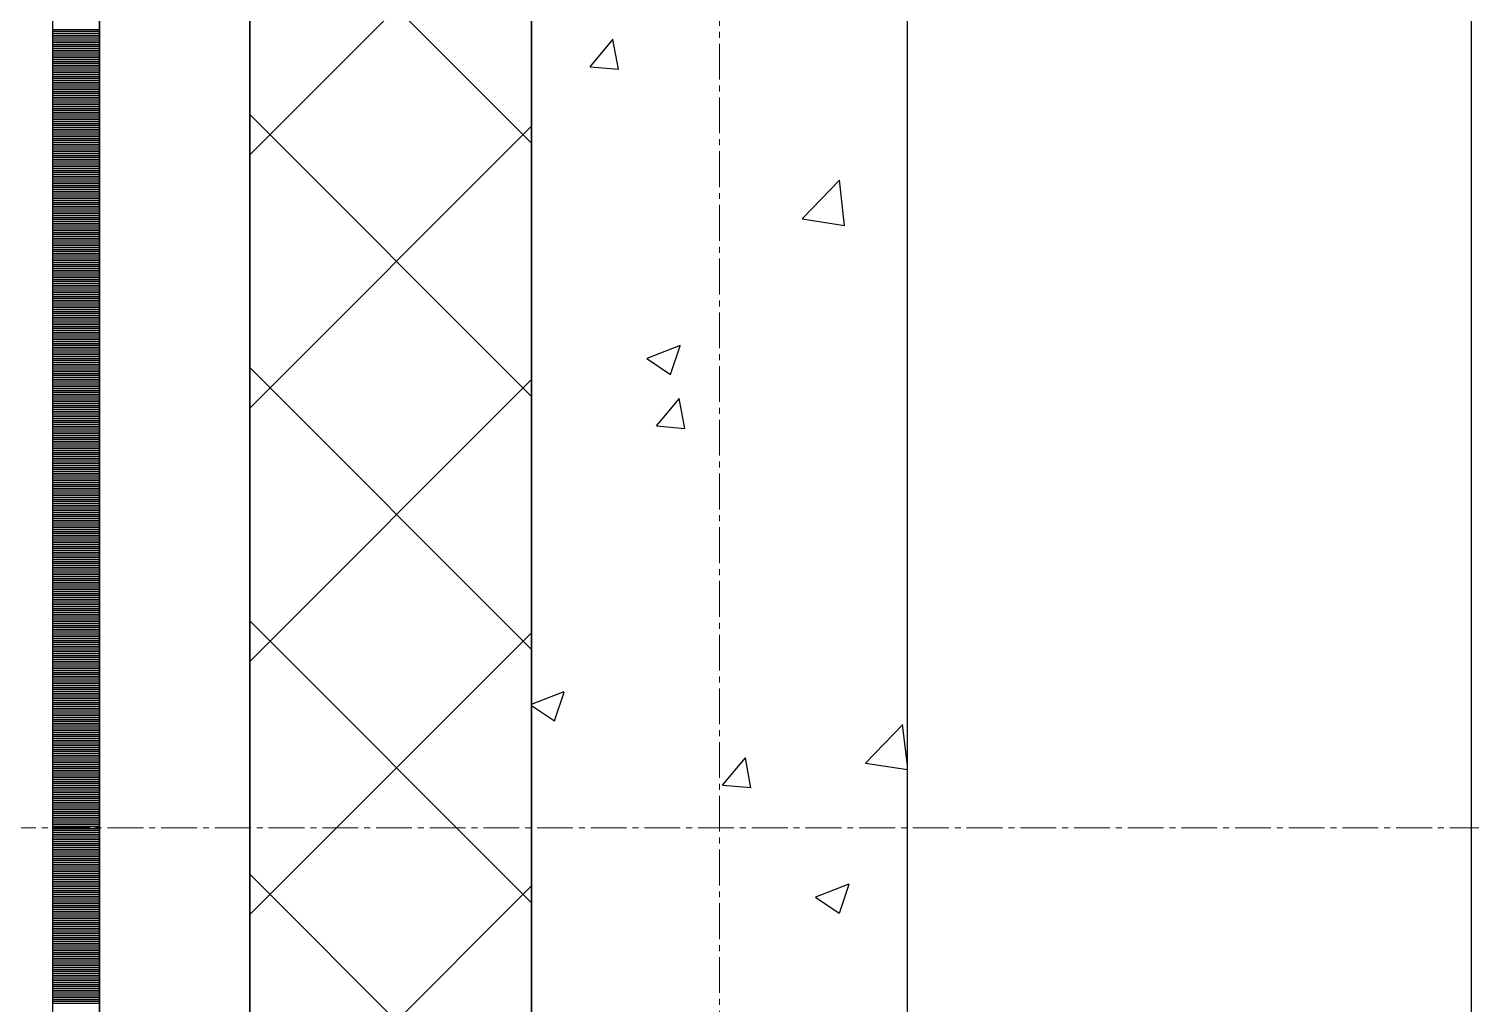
# Model space of a CAD drawing. Header units: millimetres. Extents: x 538266 to 1167394, y 114608 to 637157.
# Drawn here: x 1046066 to 1046834, y 571675 to 572194 of the extents above; entities that cross this region are included whole.
import ezdxf

# ---------------------------------------------------------------- set-up
doc = ezdxf.new("R2010")
doc.units = ezdxf.units.MM
doc.linetypes.add('CENTER2', pattern=[28.575, 19.05, -3.175, 3.175, -3.175])
doc.linetypes.add('DASHED', pattern=[19.05, 12.7, -6.35])
for name, color, linetype, lineweight in [('0) шт стен 3 эт', 150, 'Continuous', 60), ('АР_Стены ПЕНОблок', 52, 'Continuous', 20), ('АР_Тонкая', 254, 'Continuous', 5), ('АР_Утеплитель', 31, 'Continuous', 0), ('АР_Штриховка', 8, 'Continuous', 0)]:
    doc.layers.add(name, color=color, linetype=linetype, lineweight=lineweight)
doc.layers.add('АР_Делит', color=120, linetype='Continuous', lineweight=0, plot=False)
doc.layers.add('КР_Балки-0.5', color=60, linetype='Continuous', lineweight=50, plot=False)
doc.layers.add('РД_Оси_100', color=7, linetype='Continuous', lineweight=0, true_color=0x525252)

# ---------------------------------------------------------------- blocks, each defined once
blk = doc.blocks.new('СОШ_2200_АР_ОСИ_М100_28.05.24')
at = {"layer": 'АР_Делит', "color": 251, "linetype": 'DASHED', "true_color": 0x636466}
blk.add_lwpolyline([(114955, 135155), (114955, -355), (93595.036, -355), (93595.036, 13855), (94145, 13855), (94145, 68320), (66055, 68320), (66055, 13857.73), (83455, 13857.73), (83455, -355), (45245, -355), (45245, 13145), (44695, 13145), (44695, 26755), (45245, 26755), (45245, 68320), (20455, 68320), (20455, 26755), (27955, 26755), (27955, 13145), (-355, 13145), (-355, 100855)], dxfattribs=at)
at = {"layer": 'РД_Оси_100', "color": 251, "linetype": 'CENTER2', "true_color": 0x636466}
for p, q in [((0, -6155), (0, 139938.679)), ((-5954.958, 75000), (119910, 75000))]:
    blk.add_line(p, q, dxfattribs=at)
blk = doc.blocks.new('3_этаж1')
at = {"layer": 'АР_Стены ПЕНОблок', "color": 18, "linetype": 'Continuous', "lineweight": 25, "true_color": 0x000000}
for p, q in [((684283.57, 587568.74), (684283.57, 511368.74)), ((684483.57, 511368.74), (684483.57, 587568.74))]:
    blk.add_line(p, q, dxfattribs=at)
at = {"layer": 'АР_Тонкая', "color": 18, "linetype": 'Continuous', "lineweight": 25, "true_color": 0x000000}
for p, q in [((684028.57, 587568.74), (684028.57, 511368.74)), ((684053.57, 587568.74), (684053.57, 511368.74)), ((684053.57, 511368.74), (684053.57, 587568.74)), ((684133.57, 511368.74), (684133.57, 587568.74))]:
    blk.add_line(p, q, dxfattribs=at)
at = {"layer": 'АР_Утеплитель', "color": 18, "linetype": 'Continuous', "lineweight": 25, "true_color": 0x000000}
for p, q in [((684133.57, 587568.74), (684133.57, 511368.74)), ((684283.57, 511368.74), (684283.57, 587568.74))]:
    blk.add_line(p, q, dxfattribs=at)
at = {"layer": 'АР_Штриховка', "color": 18, "linetype": 'Continuous', "lineweight": 25, "true_color": 0x000000}
for p, q in [((684283.57, 572132.99), (684133.57, 572282.99)), ((684133.57, 572126.7), (684283.57, 572276.7)), ((684028.57, 572193.49), (684053.57, 572193.49)), ((684028.57, 572192.49), (684053.57, 572192.49)), ((684028.57, 572191.49), (684053.57, 572191.49)), ((684028.57, 572190.49), (684053.57, 572190.49)), ((684028.57, 572189.49), (684053.57, 572189.49)), ((684028.57, 572188.49), (684053.57, 572188.49)), ((684028.57, 572187.49), (684053.57, 572187.49)), ((684028.57, 572186.49), (684053.57, 572186.49)), ((684028.57, 572185.49), (684053.57, 572185.49)), ((684314.72, 572173.62), (684326.96, 572188.21)), ((684329.79, 572172.26), (684326.85, 572188.18)), ((684028.57, 572184.49), (684053.57, 572184.49)), ((684028.57, 572183.49), (684053.57, 572183.49)), ((684028.57, 572182.49), (684053.57, 572182.49)), ((684028.57, 572181.49), (684053.57, 572181.49)), ((684028.57, 572180.49), (684053.57, 572180.49)), ((684028.57, 572179.49), (684053.57, 572179.49)), ((684028.57, 572178.49), (684053.57, 572178.49)), ((684028.57, 572177.49), (684053.57, 572177.49)), ((684028.57, 572176.49), (684053.57, 572176.49)), ((684028.57, 572175.49), (684053.57, 572175.49)), ((684028.57, 572174.49), (684053.57, 572174.49)), ((684028.57, 572173.49), (684053.57, 572173.49)), ((684028.57, 572172.49), (684053.57, 572172.49)), ((684028.57, 572171.49), (684053.57, 572171.49)), ((684028.57, 572170.49), (684053.57, 572170.49)), ((684314.72, 572173.61), (684329.9, 572172.28)), ((684028.57, 572169.49), (684053.57, 572169.49)), ((684028.57, 572168.49), (684053.57, 572168.49)), ((684028.57, 572167.49), (684053.57, 572167.49)), ((684028.57, 572166.49), (684053.57, 572166.49)), ((684028.57, 572165.49), (684053.57, 572165.49)), ((684028.57, 572164.49), (684053.57, 572164.49)), ((684028.57, 572163.49), (684053.57, 572163.49)), ((684028.57, 572162.49), (684053.57, 572162.49)), ((684028.57, 572161.49), (684053.57, 572161.49)), ((684028.57, 572160.49), (684053.57, 572160.49)), ((684028.57, 572159.49), (684053.57, 572159.49)), ((684028.57, 572158.49), (684053.57, 572158.49)), ((684028.57, 572157.49), (684053.57, 572157.49)), ((684028.57, 572156.49), (684053.57, 572156.49)), ((684028.57, 572155.49), (684053.57, 572155.49)), ((684028.57, 572154.49), (684053.57, 572154.49)), ((684028.57, 572153.49), (684053.57, 572153.49)), ((684028.57, 572152.49), (684053.57, 572152.49)), ((684028.57, 572151.49), (684053.57, 572151.49)), ((684028.57, 572150.49), (684053.57, 572150.49)), ((684028.57, 572149.49), (684053.57, 572149.49)), ((684028.57, 572148.49), (684053.57, 572148.49)), ((684028.57, 572147.49), (684053.57, 572147.49)), ((684283.57, 571998.28), (684133.57, 572148.28)), ((684028.57, 572146.49), (684053.57, 572146.49)), ((684028.57, 572145.49), (684053.57, 572145.49)), ((684028.57, 572144.49), (684053.57, 572144.49)), ((684028.57, 572143.49), (684053.57, 572143.49)), ((684028.57, 572142.49), (684053.57, 572142.49)), ((684028.57, 572141.49), (684053.57, 572141.49)), ((684028.57, 572140.49), (684053.57, 572140.49)), ((684028.57, 572139.49), (684053.57, 572139.49)), ((684133.57, 571992), (684283.57, 572142)), ((684028.57, 572138.49), (684053.57, 572138.49)), ((684028.57, 572137.49), (684053.57, 572137.49)), ((684028.57, 572136.49), (684053.57, 572136.49)), ((684028.57, 572135.49), (684053.57, 572135.49)), ((684028.57, 572134.49), (684053.57, 572134.49)), ((684028.57, 572133.49), (684053.57, 572133.49)), ((684028.57, 572132.49), (684053.57, 572132.49)), ((684028.57, 572131.49), (684053.57, 572131.49)), ((684028.57, 572130.49), (684053.57, 572130.49)), ((684028.57, 572129.49), (684053.57, 572129.49)), ((684028.57, 572128.49), (684053.57, 572128.49)), ((684028.57, 572127.49), (684053.57, 572127.49)), ((684028.57, 572126.49), (684053.57, 572126.49)), ((684028.57, 572125.49), (684053.57, 572125.49)), ((684028.57, 572124.49), (684053.57, 572124.49)), ((684028.57, 572123.49), (684053.57, 572123.49)), ((684028.57, 572122.49), (684053.57, 572122.49)), ((684028.57, 572121.49), (684053.57, 572121.49)), ((684028.57, 572120.49), (684053.57, 572120.49)), ((684028.57, 572119.49), (684053.57, 572119.49)), ((684028.57, 572118.49), (684053.57, 572118.49)), ((684028.57, 572117.49), (684053.57, 572117.49)), ((684028.57, 572116.49), (684053.57, 572116.49)), ((684028.57, 572115.49), (684053.57, 572115.49)), ((684028.57, 572114.49), (684053.57, 572114.49)), ((684028.57, 572113.49), (684053.57, 572113.49)), ((684028.57, 572112.49), (684053.57, 572112.49)), ((684028.57, 572111.49), (684053.57, 572111.49)), ((684028.57, 572110.49), (684053.57, 572110.49)), ((684028.57, 572109.49), (684053.57, 572109.49)), ((684427.57, 572092.65), (684447.36, 572113.27)), ((684450.15, 572089.15), (684447.35, 572113.27)), ((684028.57, 572108.49), (684053.57, 572108.49)), ((684028.57, 572107.49), (684053.57, 572107.49)), ((684028.57, 572106.49), (684053.57, 572106.49)), ((684028.57, 572105.49), (684053.57, 572105.49)), ((684028.57, 572104.49), (684053.57, 572104.49)), ((684028.57, 572103.49), (684053.57, 572103.49)), ((684028.57, 572102.49), (684053.57, 572102.49)), ((684028.57, 572101.49), (684053.57, 572101.49)), ((684028.57, 572100.49), (684053.57, 572100.49)), ((684028.57, 572099.49), (684053.57, 572099.49)), ((684028.57, 572098.49), (684053.57, 572098.49)), ((684028.57, 572097.49), (684053.57, 572097.49)), ((684028.57, 572096.49), (684053.57, 572096.49)), ((684028.57, 572095.49), (684053.57, 572095.49)), ((684028.57, 572094.49), (684053.57, 572094.49)), ((684028.57, 572093.49), (684053.57, 572093.49)), ((684028.57, 572092.49), (684053.57, 572092.49)), ((684028.57, 572091.49), (684053.57, 572091.49)), ((684028.57, 572090.49), (684053.57, 572090.49)), ((684028.57, 572089.49), (684053.57, 572089.49)), ((684028.57, 572088.49), (684053.57, 572088.49)), ((684028.57, 572087.49), (684053.57, 572087.49)), ((684028.57, 572086.49), (684053.57, 572086.49)), ((684427.57, 572092.67), (684450.16, 572089.17)), ((684028.57, 572085.49), (684053.57, 572085.49)), ((684028.57, 572084.49), (684053.57, 572084.49)), ((684028.57, 572083.49), (684053.57, 572083.49)), ((684028.57, 572082.49), (684053.57, 572082.49)), ((684028.57, 572081.49), (684053.57, 572081.49)), ((684028.57, 572080.49), (684053.57, 572080.49)), ((684028.57, 572079.49), (684053.57, 572079.49)), ((684028.57, 572078.49), (684053.57, 572078.49)), ((684028.57, 572077.49), (684053.57, 572077.49)), ((684028.57, 572076.49), (684053.57, 572076.49)), ((684028.57, 572075.49), (684053.57, 572075.49)), ((684028.57, 572074.49), (684053.57, 572074.49)), ((684028.57, 572073.49), (684053.57, 572073.49)), ((684028.57, 572072.49), (684053.57, 572072.49)), ((684028.57, 572071.49), (684053.57, 572071.49)), ((684028.57, 572070.49), (684053.57, 572070.49)), ((684028.57, 572069.49), (684053.57, 572069.49)), ((684028.57, 572068.49), (684053.57, 572068.49)), ((684028.57, 572067.49), (684053.57, 572067.49)), ((684028.57, 572066.49), (684053.57, 572066.49)), ((684028.57, 572065.49), (684053.57, 572065.49)), ((684028.57, 572064.49), (684053.57, 572064.49)), ((684028.57, 572063.49), (684053.57, 572063.49)), ((684028.57, 572062.49), (684053.57, 572062.49)), ((684028.57, 572061.49), (684053.57, 572061.49)), ((684028.57, 572060.49), (684053.57, 572060.49)), ((684028.57, 572059.49), (684053.57, 572059.49)), ((684028.57, 572058.49), (684053.57, 572058.49)), ((684028.57, 572057.49), (684053.57, 572057.49)), ((684028.57, 572056.49), (684053.57, 572056.49)), ((684028.57, 572055.49), (684053.57, 572055.49)), ((684028.57, 572054.49), (684053.57, 572054.49)), ((684028.57, 572053.49), (684053.57, 572053.49)), ((684028.57, 572052.49), (684053.57, 572052.49)), ((684028.57, 572051.49), (684053.57, 572051.49)), ((684028.57, 572050.49), (684053.57, 572050.49)), ((684028.57, 572049.49), (684053.57, 572049.49)), ((684028.57, 572048.49), (684053.57, 572048.49)), ((684028.57, 572047.49), (684053.57, 572047.49)), ((684028.57, 572046.49), (684053.57, 572046.49)), ((684028.57, 572045.49), (684053.57, 572045.49)), ((684028.57, 572044.49), (684053.57, 572044.49)), ((684028.57, 572043.49), (684053.57, 572043.49)), ((684028.57, 572042.49), (684053.57, 572042.49)), ((684028.57, 572041.49), (684053.57, 572041.49)), ((684028.57, 572040.49), (684053.57, 572040.49)), ((684028.57, 572039.49), (684053.57, 572039.49)), ((684028.57, 572038.49), (684053.57, 572038.49)), ((684028.57, 572037.49), (684053.57, 572037.49)), ((684028.57, 572036.49), (684053.57, 572036.49)), ((684028.57, 572035.49), (684053.57, 572035.49)), ((684028.57, 572034.49), (684053.57, 572034.49)), ((684028.57, 572033.49), (684053.57, 572033.49)), ((684028.57, 572032.49), (684053.57, 572032.49)), ((684028.57, 572031.49), (684053.57, 572031.49)), ((684028.57, 572030.49), (684053.57, 572030.49)), ((684028.57, 572029.49), (684053.57, 572029.49)), ((684028.57, 572028.49), (684053.57, 572028.49)), ((684028.57, 572027.49), (684053.57, 572027.49)), ((684028.57, 572026.49), (684053.57, 572026.49)), ((684028.57, 572025.49), (684053.57, 572025.49)), ((684028.57, 572024.49), (684053.57, 572024.49)), ((684344.97, 572018.61), (684362.76, 572025.44)), ((684357.52, 572009.87), (684362.67, 572025.22)), ((684028.57, 572023.49), (684053.57, 572023.49)), ((684028.57, 572022.49), (684053.57, 572022.49)), ((684028.57, 572021.49), (684053.57, 572021.49)), ((684028.57, 572020.49), (684053.57, 572020.49)), ((684028.57, 572019.49), (684053.57, 572019.49)), ((684028.57, 572018.49), (684053.57, 572018.49)), ((684028.57, 572017.49), (684053.57, 572017.49)), ((684028.57, 572016.49), (684053.57, 572016.49)), ((684344.88, 572018.4), (684357.51, 572009.88)), ((684028.57, 572015.49), (684053.57, 572015.49)), ((684028.57, 572014.49), (684053.57, 572014.49)), ((684028.57, 572013.49), (684053.57, 572013.49)), ((684028.57, 572012.49), (684053.57, 572012.49)), ((684028.57, 572011.49), (684053.57, 572011.49)), ((684028.57, 572010.49), (684053.57, 572010.49)), ((684028.57, 572009.49), (684053.57, 572009.49)), ((684283.57, 571863.58), (684133.57, 572013.58)), ((684028.57, 572008.49), (684053.57, 572008.49)), ((684028.57, 572007.49), (684053.57, 572007.49)), ((684028.57, 572006.49), (684053.57, 572006.49)), ((684028.57, 572005.49), (684053.57, 572005.49)), ((684028.57, 572004.49), (684053.57, 572004.49)), ((684028.57, 572003.49), (684053.57, 572003.49)), ((684028.57, 572002.49), (684053.57, 572002.49)), ((684028.57, 572001.49), (684053.57, 572001.49)), ((684133.57, 571857.29), (684283.57, 572007.29)), ((684028.57, 572000.49), (684053.57, 572000.49)), ((684028.57, 571999.49), (684053.57, 571999.49)), ((684028.57, 571998.49), (684053.57, 571998.49)), ((684028.57, 571997.49), (684053.57, 571997.49)), ((684028.57, 571996.49), (684053.57, 571996.49)), ((684028.57, 571995.49), (684053.57, 571995.49)), ((684028.57, 571994.49), (684053.57, 571994.49)), ((684028.57, 571993.49), (684053.57, 571993.49)), ((684349.96, 571982.56), (684362.2, 571997.15)), ((684365.03, 571981.2), (684362.1, 571997.12)), ((684028.57, 571992.49), (684053.57, 571992.49)), ((684028.57, 571991.49), (684053.57, 571991.49)), ((684028.57, 571990.49), (684053.57, 571990.49)), ((684028.57, 571989.49), (684053.57, 571989.49)), ((684028.57, 571988.49), (684053.57, 571988.49)), ((684028.57, 571987.49), (684053.57, 571987.49)), ((684028.57, 571986.49), (684053.57, 571986.49)), ((684028.57, 571985.49), (684053.57, 571985.49)), ((684028.57, 571984.49), (684053.57, 571984.49)), ((684028.57, 571983.49), (684053.57, 571983.49)), ((684028.57, 571982.49), (684053.57, 571982.49)), ((684028.57, 571981.49), (684053.57, 571981.49)), ((684028.57, 571980.49), (684053.57, 571980.49)), ((684028.57, 571979.49), (684053.57, 571979.49)), ((684028.57, 571978.49), (684053.57, 571978.49)), ((684349.96, 571982.55), (684365.14, 571981.22)), ((684028.57, 571977.49), (684053.57, 571977.49)), ((684028.57, 571976.49), (684053.57, 571976.49)), ((684028.57, 571975.49), (684053.57, 571975.49)), ((684028.57, 571974.49), (684053.57, 571974.49)), ((684028.57, 571973.49), (684053.57, 571973.49)), ((684028.57, 571972.49), (684053.57, 571972.49)), ((684028.57, 571971.49), (684053.57, 571971.49)), ((684028.57, 571970.49), (684053.57, 571970.49)), ((684028.57, 571969.49), (684053.57, 571969.49)), ((684028.57, 571968.49), (684053.57, 571968.49)), ((684028.57, 571967.49), (684053.57, 571967.49)), ((684028.57, 571966.49), (684053.57, 571966.49)), ((684028.57, 571965.49), (684053.57, 571965.49)), ((684028.57, 571964.49), (684053.57, 571964.49)), ((684028.57, 571963.49), (684053.57, 571963.49)), ((684028.57, 571962.49), (684053.57, 571962.49)), ((684028.57, 571961.49), (684053.57, 571961.49)), ((684028.57, 571960.49), (684053.57, 571960.49)), ((684028.57, 571959.49), (684053.57, 571959.49)), ((684028.57, 571958.49), (684053.57, 571958.49)), ((684028.57, 571957.49), (684053.57, 571957.49)), ((684028.57, 571956.49), (684053.57, 571956.49)), ((684028.57, 571955.49), (684053.57, 571955.49)), ((684028.57, 571954.49), (684053.57, 571954.49)), ((684028.57, 571953.49), (684053.57, 571953.49)), ((684028.57, 571952.49), (684053.57, 571952.49)), ((684028.57, 571951.49), (684053.57, 571951.49)), ((684028.57, 571950.49), (684053.57, 571950.49)), ((684028.57, 571949.49), (684053.57, 571949.49)), ((684028.57, 571948.49), (684053.57, 571948.49)), ((684028.57, 571947.49), (684053.57, 571947.49)), ((684028.57, 571946.49), (684053.57, 571946.49)), ((684028.57, 571945.49), (684053.57, 571945.49)), ((684028.57, 571944.49), (684053.57, 571944.49)), ((684028.57, 571943.49), (684053.57, 571943.49)), ((684028.57, 571942.49), (684053.57, 571942.49)), ((684028.57, 571941.49), (684053.57, 571941.49)), ((684028.57, 571940.49), (684053.57, 571940.49)), ((684028.57, 571939.49), (684053.57, 571939.49)), ((684028.57, 571938.49), (684053.57, 571938.49)), ((684028.57, 571937.49), (684053.57, 571937.49)), ((684028.57, 571936.49), (684053.57, 571936.49)), ((684028.57, 571935.49), (684053.57, 571935.49)), ((684028.57, 571934.49), (684053.57, 571934.49)), ((684028.57, 571933.49), (684053.57, 571933.49)), ((684028.57, 571932.49), (684053.57, 571932.49)), ((684028.57, 571931.49), (684053.57, 571931.49)), ((684028.57, 571930.49), (684053.57, 571930.49)), ((684028.57, 571929.49), (684053.57, 571929.49)), ((684028.57, 571928.49), (684053.57, 571928.49)), ((684028.57, 571927.49), (684053.57, 571927.49)), ((684028.57, 571926.49), (684053.57, 571926.49)), ((684028.57, 571925.49), (684053.57, 571925.49)), ((684028.57, 571924.49), (684053.57, 571924.49)), ((684028.57, 571923.49), (684053.57, 571923.49)), ((684028.57, 571922.49), (684053.57, 571922.49)), ((684028.57, 571921.49), (684053.57, 571921.49)), ((684028.57, 571920.49), (684053.57, 571920.49)), ((684028.57, 571919.49), (684053.57, 571919.49)), ((684028.57, 571918.49), (684053.57, 571918.49)), ((684028.57, 571917.49), (684053.57, 571917.49)), ((684028.57, 571916.49), (684053.57, 571916.49)), ((684028.57, 571915.49), (684053.57, 571915.49)), ((684028.57, 571914.49), (684053.57, 571914.49)), ((684028.57, 571913.49), (684053.57, 571913.49)), ((684028.57, 571912.49), (684053.57, 571912.49)), ((684028.57, 571911.49), (684053.57, 571911.49)), ((684028.57, 571910.49), (684053.57, 571910.49)), ((684028.57, 571909.49), (684053.57, 571909.49)), ((684028.57, 571908.49), (684053.57, 571908.49)), ((684028.57, 571907.49), (684053.57, 571907.49)), ((684028.57, 571906.49), (684053.57, 571906.49)), ((684028.57, 571905.49), (684053.57, 571905.49)), ((684028.57, 571904.49), (684053.57, 571904.49)), ((684028.57, 571903.49), (684053.57, 571903.49)), ((684028.57, 571902.49), (684053.57, 571902.49)), ((684028.57, 571901.49), (684053.57, 571901.49)), ((684028.57, 571900.49), (684053.57, 571900.49)), ((684028.57, 571899.49), (684053.57, 571899.49)), ((684028.57, 571898.49), (684053.57, 571898.49)), ((684028.57, 571897.49), (684053.57, 571897.49)), ((684028.57, 571896.49), (684053.57, 571896.49)), ((684028.57, 571895.49), (684053.57, 571895.49)), ((684028.57, 571894.49), (684053.57, 571894.49)), ((684028.57, 571893.49), (684053.57, 571893.49)), ((684028.57, 571892.49), (684053.57, 571892.49)), ((684028.57, 571891.49), (684053.57, 571891.49)), ((684028.57, 571890.49), (684053.57, 571890.49)), ((684028.57, 571889.49), (684053.57, 571889.49)), ((684028.57, 571888.49), (684053.57, 571888.49)), ((684028.57, 571887.49), (684053.57, 571887.49)), ((684028.57, 571886.49), (684053.57, 571886.49)), ((684028.57, 571885.49), (684053.57, 571885.49)), ((684028.57, 571884.49), (684053.57, 571884.49)), ((684028.57, 571883.49), (684053.57, 571883.49)), ((684028.57, 571882.49), (684053.57, 571882.49)), ((684028.57, 571881.49), (684053.57, 571881.49)), ((684028.57, 571880.49), (684053.57, 571880.49)), ((684028.57, 571879.49), (684053.57, 571879.49)), ((684028.57, 571878.49), (684053.57, 571878.49)), ((684283.57, 571728.88), (684133.57, 571878.88)), ((684028.57, 571877.49), (684053.57, 571877.49)), ((684028.57, 571876.49), (684053.57, 571876.49)), ((684028.57, 571875.49), (684053.57, 571875.49)), ((684028.57, 571874.49), (684053.57, 571874.49)), ((684028.57, 571873.49), (684053.57, 571873.49)), ((684028.57, 571872.49), (684053.57, 571872.49)), ((684028.57, 571871.49), (684053.57, 571871.49)), ((684133.57, 571722.59), (684283.57, 571872.59)), ((684028.57, 571870.49), (684053.57, 571870.49)), ((684028.57, 571869.49), (684053.57, 571869.49)), ((684028.57, 571868.49), (684053.57, 571868.49)), ((684028.57, 571867.49), (684053.57, 571867.49)), ((684028.57, 571866.49), (684053.57, 571866.49)), ((684028.57, 571865.49), (684053.57, 571865.49)), ((684028.57, 571864.49), (684053.57, 571864.49)), ((684028.57, 571863.49), (684053.57, 571863.49)), ((684028.57, 571862.49), (684053.57, 571862.49)), ((684028.57, 571861.49), (684053.57, 571861.49)), ((684028.57, 571860.49), (684053.57, 571860.49)), ((684028.57, 571859.49), (684053.57, 571859.49)), ((684028.57, 571858.49), (684053.57, 571858.49)), ((684028.57, 571857.49), (684053.57, 571857.49)), ((684028.57, 571856.49), (684053.57, 571856.49)), ((684028.57, 571855.49), (684053.57, 571855.49)), ((684028.57, 571854.49), (684053.57, 571854.49)), ((684028.57, 571853.49), (684053.57, 571853.49)), ((684028.57, 571852.49), (684053.57, 571852.49)), ((684028.57, 571851.49), (684053.57, 571851.49)), ((684028.57, 571850.49), (684053.57, 571850.49)), ((684028.57, 571849.49), (684053.57, 571849.49)), ((684028.57, 571848.49), (684053.57, 571848.49)), ((684028.57, 571847.49), (684053.57, 571847.49)), ((684028.57, 571846.49), (684053.57, 571846.49)), ((684028.57, 571845.49), (684053.57, 571845.49)), ((684028.57, 571844.49), (684053.57, 571844.49)), ((684028.57, 571843.49), (684053.57, 571843.49)), ((684028.57, 571842.49), (684053.57, 571842.49)), ((684028.57, 571841.49), (684053.57, 571841.49)), ((684028.57, 571840.49), (684053.57, 571840.49)), ((684283.57, 571834.58), (684300.96, 571841.25)), ((684295.72, 571825.69), (684300.87, 571841.03)), ((684028.57, 571839.49), (684053.57, 571839.49)), ((684028.57, 571838.49), (684053.57, 571838.49)), ((684028.57, 571837.49), (684053.57, 571837.49)), ((684028.57, 571836.49), (684053.57, 571836.49)), ((684028.57, 571835.49), (684053.57, 571835.49)), ((684028.57, 571834.49), (684053.57, 571834.49)), ((684028.57, 571833.49), (684053.57, 571833.49)), ((684028.57, 571832.49), (684053.57, 571832.49)), ((684283.57, 571833.87), (684295.71, 571825.69)), ((684028.57, 571831.49), (684053.57, 571831.49)), ((684028.57, 571830.49), (684053.57, 571830.49)), ((684028.57, 571829.49), (684053.57, 571829.49)), ((684028.57, 571828.49), (684053.57, 571828.49)), ((684028.57, 571827.49), (684053.57, 571827.49)), ((684028.57, 571826.49), (684053.57, 571826.49)), ((684028.57, 571825.49), (684053.57, 571825.49)), ((684028.57, 571824.49), (684053.57, 571824.49)), ((684028.57, 571823.49), (684053.57, 571823.49)), ((684028.57, 571822.49), (684053.57, 571822.49)), ((684028.57, 571821.49), (684053.57, 571821.49)), ((684028.57, 571820.49), (684053.57, 571820.49)), ((684028.57, 571819.49), (684053.57, 571819.49)), ((684028.57, 571818.49), (684053.57, 571818.49)), ((684028.57, 571817.49), (684053.57, 571817.49)), ((684461.25, 571803.19), (684481.03, 571823.8)), ((684483.57, 571801.87), (684481.02, 571823.8)), ((684028.57, 571816.49), (684053.57, 571816.49)), ((684028.57, 571815.49), (684053.57, 571815.49)), ((684028.57, 571814.49), (684053.57, 571814.49)), ((684028.57, 571813.49), (684053.57, 571813.49)), ((684028.57, 571812.49), (684053.57, 571812.49)), ((684028.57, 571811.49), (684053.57, 571811.49)), ((684028.57, 571810.49), (684053.57, 571810.49)), ((684028.57, 571809.49), (684053.57, 571809.49)), ((684028.57, 571808.49), (684053.57, 571808.49)), ((684028.57, 571807.49), (684053.57, 571807.49)), ((684028.57, 571806.49), (684053.57, 571806.49)), ((684028.57, 571805.49), (684053.57, 571805.49)), ((684028.57, 571804.49), (684053.57, 571804.49)), ((684028.57, 571803.49), (684053.57, 571803.49)), ((684028.57, 571802.49), (684053.57, 571802.49)), ((684385.2, 571791.5), (684397.45, 571806.1)), ((684400.28, 571790.14), (684397.34, 571806.06)), ((684461.24, 571803.2), (684483.57, 571799.74)), ((684028.57, 571801.49), (684053.57, 571801.49)), ((684028.57, 571800.49), (684053.57, 571800.49)), ((684028.57, 571799.49), (684053.57, 571799.49)), ((684028.57, 571798.49), (684053.57, 571798.49)), ((684028.57, 571797.49), (684053.57, 571797.49)), ((684028.57, 571796.49), (684053.57, 571796.49)), ((684028.57, 571795.49), (684053.57, 571795.49)), ((684028.57, 571794.49), (684053.57, 571794.49)), ((684028.57, 571793.49), (684053.57, 571793.49)), ((684028.57, 571792.49), (684053.57, 571792.49)), ((684028.57, 571791.49), (684053.57, 571791.49)), ((684028.57, 571790.49), (684053.57, 571790.49)), ((684028.57, 571789.49), (684053.57, 571789.49)), ((684028.57, 571788.49), (684053.57, 571788.49)), ((684028.57, 571787.49), (684053.57, 571787.49)), ((684028.57, 571786.49), (684053.57, 571786.49)), ((684385.2, 571791.49), (684400.38, 571790.16)), ((684028.57, 571785.49), (684053.57, 571785.49)), ((684028.57, 571784.49), (684053.57, 571784.49)), ((684028.57, 571783.49), (684053.57, 571783.49)), ((684028.57, 571782.49), (684053.57, 571782.49)), ((684028.57, 571781.49), (684053.57, 571781.49)), ((684028.57, 571780.49), (684053.57, 571780.49)), ((684028.57, 571779.49), (684053.57, 571779.49)), ((684028.57, 571778.49), (684053.57, 571778.49)), ((684028.57, 571777.49), (684053.57, 571777.49)), ((684028.57, 571776.49), (684053.57, 571776.49)), ((684028.57, 571775.49), (684053.57, 571775.49)), ((684028.57, 571774.49), (684053.57, 571774.49)), ((684028.57, 571773.49), (684053.57, 571773.49)), ((684028.57, 571772.49), (684053.57, 571772.49)), ((684028.57, 571771.49), (684053.57, 571771.49)), ((684028.57, 571770.49), (684053.57, 571770.49)), ((684028.57, 571769.49), (684053.57, 571769.49)), ((684028.57, 571768.49), (684053.57, 571768.49)), ((684028.57, 571767.49), (684053.57, 571767.49)), ((684028.57, 571766.49), (684053.57, 571766.49)), ((684028.57, 571765.49), (684053.57, 571765.49)), ((684028.57, 571764.49), (684053.57, 571764.49)), ((684028.57, 571763.49), (684053.57, 571763.49)), ((684028.57, 571762.49), (684053.57, 571762.49)), ((684028.57, 571761.49), (684053.57, 571761.49)), ((684028.57, 571760.49), (684053.57, 571760.49)), ((684028.57, 571759.49), (684053.57, 571759.49)), ((684028.57, 571758.49), (684053.57, 571758.49)), ((684028.57, 571757.49), (684053.57, 571757.49)), ((684028.57, 571756.49), (684053.57, 571756.49)), ((684028.57, 571755.49), (684053.57, 571755.49)), ((684028.57, 571754.49), (684053.57, 571754.49)), ((684028.57, 571753.49), (684053.57, 571753.49)), ((684028.57, 571752.49), (684053.57, 571752.49)), ((684028.57, 571751.49), (684053.57, 571751.49)), ((684028.57, 571750.49), (684053.57, 571750.49)), ((684028.57, 571749.49), (684053.57, 571749.49)), ((684028.57, 571748.49), (684053.57, 571748.49)), ((684028.57, 571747.49), (684053.57, 571747.49)), ((684028.57, 571746.49), (684053.57, 571746.49)), ((684028.57, 571745.49), (684053.57, 571745.49)), ((684028.57, 571744.49), (684053.57, 571744.49)), ((684028.57, 571743.49), (684053.57, 571743.49)), ((684028.57, 571742.49), (684053.57, 571742.49)), ((684028.57, 571741.49), (684053.57, 571741.49)), ((684028.57, 571740.49), (684053.57, 571740.49)), ((684283.57, 571594.17), (684133.57, 571744.17)), ((684028.57, 571739.49), (684053.57, 571739.49)), ((684028.57, 571738.49), (684053.57, 571738.49)), ((684028.57, 571737.49), (684053.57, 571737.49)), ((684028.57, 571736.49), (684053.57, 571736.49)), ((684028.57, 571735.49), (684053.57, 571735.49)), ((684028.57, 571734.49), (684053.57, 571734.49)), ((684028.57, 571733.49), (684053.57, 571733.49)), ((684028.57, 571732.49), (684053.57, 571732.49)), ((684133.57, 571587.89), (684283.57, 571737.89)), ((684434.79, 571732.16), (684452.57, 571738.99)), ((684447.33, 571723.42), (684452.48, 571738.77)), ((684028.57, 571731.49), (684053.57, 571731.49)), ((684028.57, 571730.49), (684053.57, 571730.49)), ((684028.57, 571729.49), (684053.57, 571729.49)), ((684028.57, 571728.49), (684053.57, 571728.49)), ((684028.57, 571727.49), (684053.57, 571727.49)), ((684028.57, 571726.49), (684053.57, 571726.49)), ((684028.57, 571725.49), (684053.57, 571725.49)), ((684434.69, 571731.95), (684447.32, 571723.42)), ((684028.57, 571724.49), (684053.57, 571724.49)), ((684028.57, 571723.49), (684053.57, 571723.49)), ((684028.57, 571722.49), (684053.57, 571722.49)), ((684028.57, 571721.49), (684053.57, 571721.49)), ((684028.57, 571720.49), (684053.57, 571720.49)), ((684028.57, 571719.49), (684053.57, 571719.49)), ((684028.57, 571718.49), (684053.57, 571718.49)), ((684028.57, 571717.49), (684053.57, 571717.49)), ((684028.57, 571716.49), (684053.57, 571716.49)), ((684028.57, 571715.49), (684053.57, 571715.49)), ((684028.57, 571714.49), (684053.57, 571714.49)), ((684028.57, 571713.49), (684053.57, 571713.49)), ((684028.57, 571712.49), (684053.57, 571712.49)), ((684028.57, 571711.49), (684053.57, 571711.49)), ((684028.57, 571710.49), (684053.57, 571710.49)), ((684028.57, 571709.49), (684053.57, 571709.49)), ((684028.57, 571708.49), (684053.57, 571708.49)), ((684028.57, 571707.49), (684053.57, 571707.49)), ((684028.57, 571706.49), (684053.57, 571706.49)), ((684028.57, 571705.49), (684053.57, 571705.49)), ((684028.57, 571704.49), (684053.57, 571704.49)), ((684028.57, 571703.49), (684053.57, 571703.49)), ((684028.57, 571702.49), (684053.57, 571702.49)), ((684028.57, 571701.49), (684053.57, 571701.49)), ((684028.57, 571700.49), (684053.57, 571700.49)), ((684028.57, 571699.49), (684053.57, 571699.49)), ((684028.57, 571698.49), (684053.57, 571698.49)), ((684028.57, 571697.49), (684053.57, 571697.49)), ((684028.57, 571696.49), (684053.57, 571696.49)), ((684028.57, 571695.49), (684053.57, 571695.49)), ((684028.57, 571694.49), (684053.57, 571694.49)), ((684028.57, 571693.49), (684053.57, 571693.49)), ((684028.57, 571692.49), (684053.57, 571692.49)), ((684028.57, 571691.49), (684053.57, 571691.49)), ((684028.57, 571690.49), (684053.57, 571690.49)), ((684028.57, 571689.49), (684053.57, 571689.49)), ((684028.57, 571688.49), (684053.57, 571688.49)), ((684028.57, 571687.49), (684053.57, 571687.49)), ((684028.57, 571686.49), (684053.57, 571686.49)), ((684028.57, 571685.49), (684053.57, 571685.49)), ((684028.57, 571684.49), (684053.57, 571684.49)), ((684028.57, 571683.49), (684053.57, 571683.49)), ((684028.57, 571682.49), (684053.57, 571682.49)), ((684028.57, 571681.49), (684053.57, 571681.49)), ((684028.57, 571680.49), (684053.57, 571680.49)), ((684028.57, 571679.49), (684053.57, 571679.49)), ((684028.57, 571678.49), (684053.57, 571678.49)), ((684028.57, 571677.49), (684053.57, 571677.49)), ((684028.57, 571676.49), (684053.57, 571676.49)), ((684028.57, 571675.49), (684053.57, 571675.49))]:
    blk.add_line(p, q, dxfattribs=at)
at = {"layer": 'КР_Балки-0.5', "color": 18, "lineweight": 25, "ltscale": 200, "true_color": 0x000000}
for p, q in [((684283.57, 561068.74), (684283.57, 587568.74)), ((684783.57, 587568.74), (684783.57, 561068.74))]:
    blk.add_line(p, q, dxfattribs=at)

msp = doc.modelspace()

# ---------------------------------------------------------------- block references
at = {"layer": '0) шт стен 3 эт', "color": 5, "lineweight": 25}
msp.add_blockref('3_этаж1', (362050.01, 0), dxfattribs=at)
at = {"layer": 'РД_Оси_100', "lineweight": 25}
msp.add_blockref('СОШ_2200_АР_ОСИ_М100_28.05.24', (1046433.58, 496768.74), dxfattribs=at)

doc.saveas('drawing.dxf')
